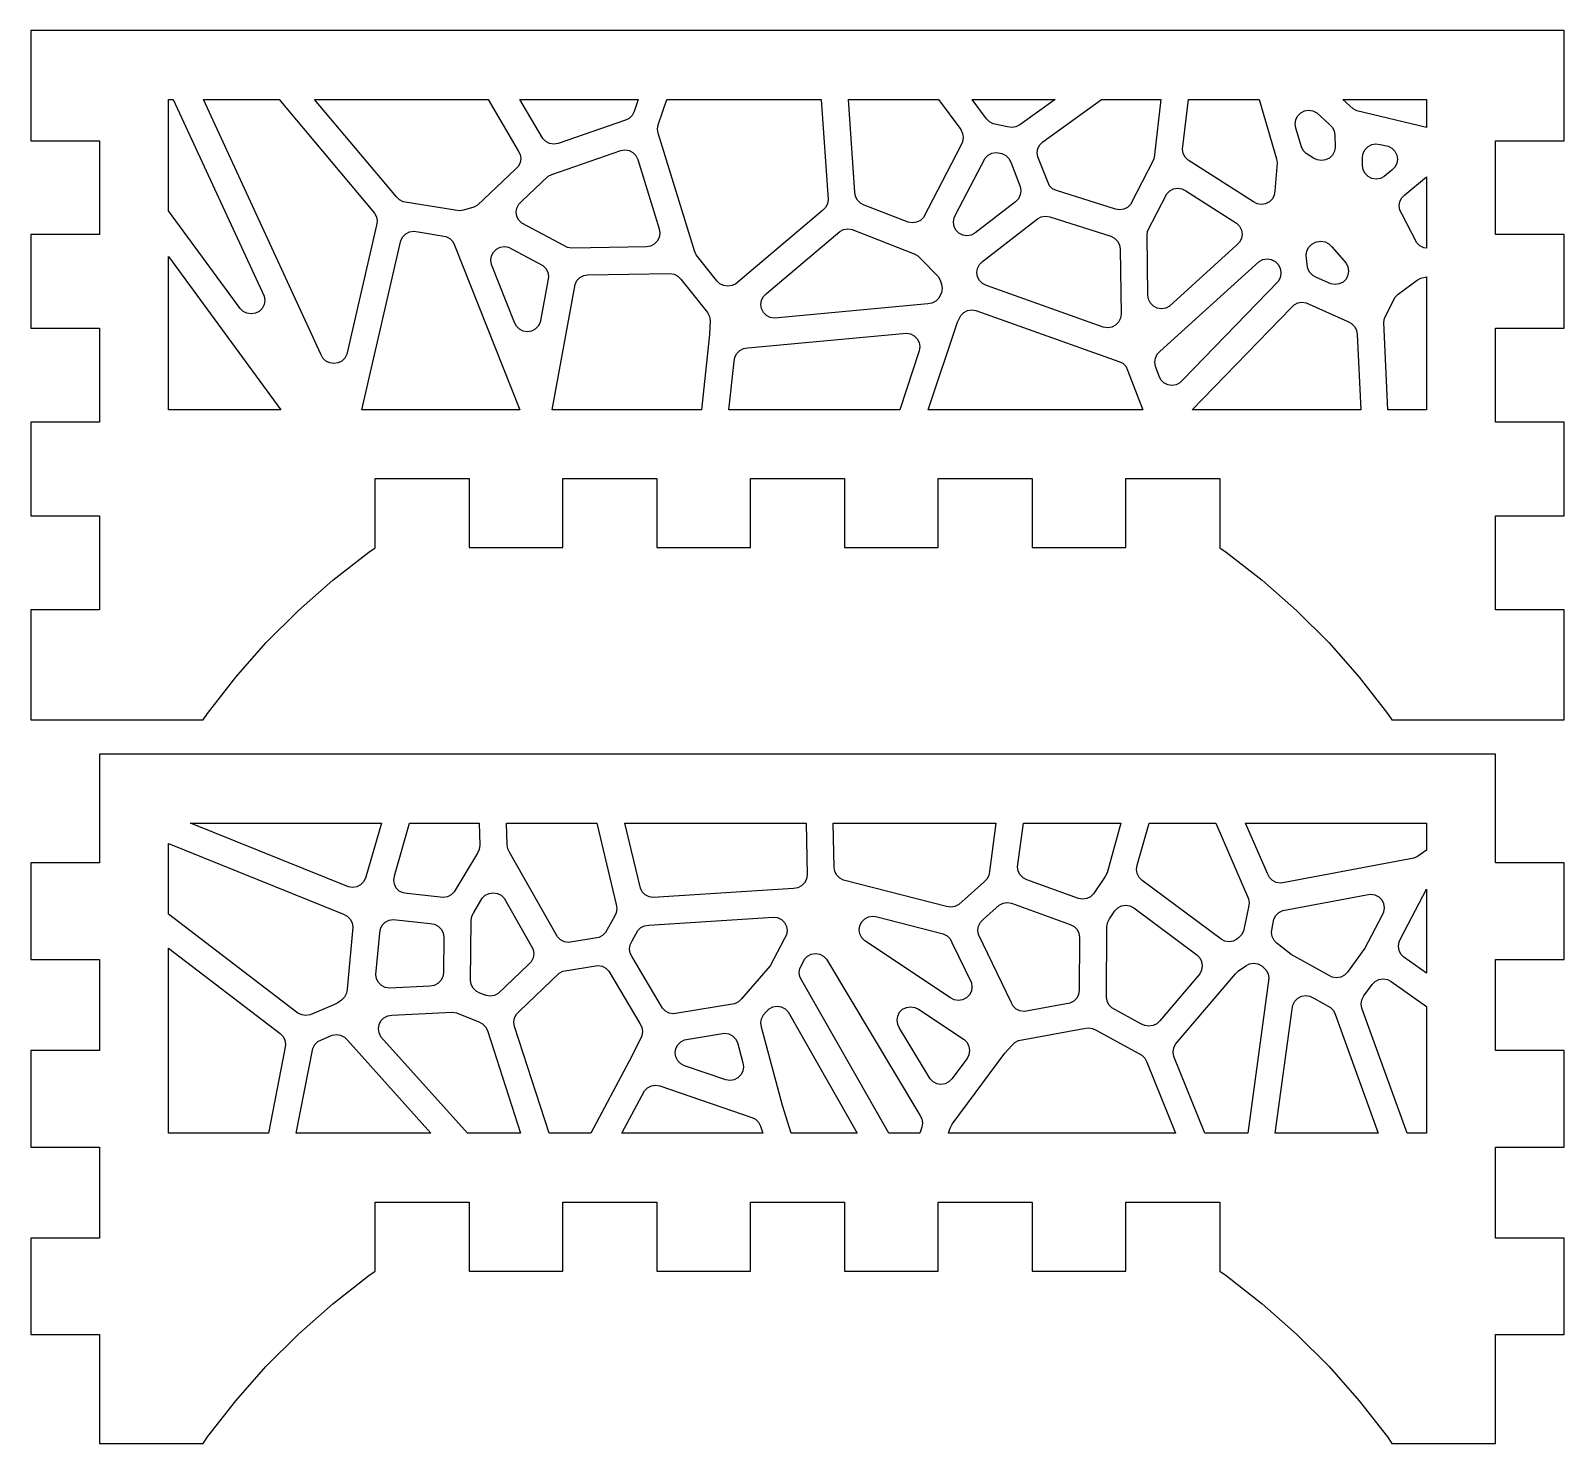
# Model space of a CAD drawing. Header units: metres. Extents: x -57 to 175, y -116 to 104.
# Drawn here: x -56.5 to 56.5, y 0 to 104.1 of the extents above; entities that cross this region are included whole.
import ezdxf

# ---------------------------------------------------------------- set-up
doc = ezdxf.new("R2010")
doc.units = ezdxf.units.M

msp = doc.modelspace()

# ---------------------------------------------------------------- linework, layer by layer
for p, q in [((56.515, 104.14), (-56.515, 104.14)), ((-56.515, 104.14), (-56.515, 96.0261)), ((56.515, 96.0261), (56.515, 104.14)), ((-46.355, 90.8683), (-46.355, 99.06)), ((-46.355, 99.06), (-46.0011, 99.06)), ((-46.0011, 99.06), (-39.3121, 84.567)), ((-35.1181, 80.286), (-43.7829, 99.06)), ((-43.7829, 99.06), (-38.2102, 99.06)), ((-38.2102, 99.06), (-31.1669, 90.6909)), ((-29.5581, 91.8933), (-35.5895, 99.06)), ((-35.5895, 99.06), (-22.788, 99.06)), ((-22.788, 99.06), (-20.5751, 95.2927)), ((-18.7662, 96.1806), (-20.4575, 99.06)), ((-20.4575, 99.06), (-11.7418, 99.06)), ((-11.7418, 99.06), (-12.0409, 98.1725)), ((-10.2607, 97.1918), (-9.63116, 99.06)), ((-9.63116, 99.06), (1.73792, 99.06)), ((1.73792, 99.06), (2.25955, 91.6938)), ((4.23196, 92.2248), (3.74792, 99.06)), ((3.74792, 99.06), (10.3848, 99.06)), ((10.3848, 99.06), (12.0289, 96.8437)), ((13.9239, 97.6464), (12.8752, 99.06)), ((12.8752, 99.06), (18.9811, 99.06)), ((18.9811, 99.06), (16.3777, 97.1904)), ((18.0755, 95.9473), (22.4099, 99.06)), ((22.4099, 99.06), (26.7792, 99.06)), ((26.7792, 99.06), (26.3011, 94.9854)), ((28.3779, 95.4059), (28.8066, 99.06)), ((28.8066, 99.06), (34.0202, 99.06)), ((34.0202, 99.06), (35.3104, 94.6972)), ((40.9466, 98.3741), (40.1846, 99.06)), ((40.1846, 99.06), (46.355, 99.06)), ((41.2254, 98.232), (40.9466, 98.3741)), ((46.355, 99.06), (46.355, 96.9941)), ((-12.6829, 97.5305), (-17.6481, 95.8173)), ((-12.4041, 97.6725), (-12.6829, 97.5305)), ((-12.1829, 97.8938), (-12.4041, 97.6725)), ((-12.0409, 98.1725), (-12.1829, 97.8938)), ((14.1451, 97.4252), (13.9239, 97.6464)), ((14.4239, 97.2831), (14.1451, 97.4252)), ((15.4809, 97.0483), (14.4239, 97.2831)), ((36.6775, 97.273), (36.7264, 97.582)), ((36.7264, 96.964), (36.6775, 97.273)), ((36.7264, 97.582), (36.8685, 97.8608)), ((36.8685, 97.8608), (37.0897, 98.082)), ((37.0897, 98.082), (37.3685, 98.2241)), ((37.3685, 98.2241), (37.6775, 98.273)), ((37.6775, 98.273), (37.9865, 98.2241)), ((37.9865, 98.2241), (38.2652, 98.082)), ((38.2652, 98.082), (39.1818, 97.257)), ((39.1818, 97.257), (39.403, 97.0358)), ((46.355, 96.9941), (41.2254, 98.232)), ((-18.5449, 95.9594), (-18.7662, 96.1806)), ((-10.3097, 96.8828), (-10.2607, 97.1918)), ((-10.2607, 96.5738), (-10.3097, 96.8828)), ((-7.59909, 87.8983), (-10.2607, 96.5738)), ((12.0289, 96.8437), (12.171, 96.5649)), ((12.171, 96.5649), (12.2199, 96.2559)), ((12.2199, 96.2559), (12.171, 95.9469)), ((15.7899, 96.9994), (15.4809, 97.0483)), ((16.0989, 97.0483), (15.7899, 96.9994)), ((16.3777, 97.1904), (16.0989, 97.0483)), ((37.1352, 95.5818), (36.7264, 96.964)), ((39.403, 97.0358), (39.545, 96.757)), ((39.545, 96.757), (39.594, 96.448)), ((39.594, 96.448), (39.6153, 95.5595)), ((-56.515, 96.0261), (-51.435, 96.0261)), ((-51.435, 96.0261), (-51.435, 89.1116)), ((-20.5751, 95.2927), (-20.4331, 95.0139)), ((-20.4331, 95.0139), (-20.3841, 94.7049)), ((-18.2662, 95.8173), (-18.5449, 95.9594)), ((-17.9572, 95.7684), (-18.2662, 95.8173)), ((-18.1022, 93.5446), (-13.0243, 95.2967)), ((-17.6481, 95.8173), (-17.9572, 95.7684)), ((-13.0243, 95.2967), (-12.7153, 95.3456)), ((-12.7153, 95.3456), (-12.4063, 95.2967)), ((-12.4063, 95.2967), (-12.1275, 95.1546)), ((-12.1275, 95.1546), (-11.9063, 94.9334)), ((12.0289, 95.6681), (9.27948, 90.3741)), ((12.171, 95.9469), (12.0289, 95.6681)), ((13.8286, 94.7456), (14.0498, 94.9669)), ((14.0498, 94.9669), (14.3286, 95.1089)), ((14.3286, 95.1089), (14.6376, 95.1579)), ((14.6376, 95.1579), (14.9466, 95.1089)), ((14.9466, 95.1089), (15.0693, 95.0816)), ((15.0693, 95.0816), (15.3481, 94.9396)), ((17.6633, 95.1383), (17.7122, 95.4473)), ((17.7122, 94.8293), (17.6633, 95.1383)), ((17.7122, 95.4473), (17.8543, 95.7261)), ((17.8543, 95.7261), (18.0755, 95.9473)), ((26.3011, 94.9854), (26.2521, 94.6764)), ((28.4268, 95.0969), (28.3779, 95.4059)), ((28.5689, 94.8181), (28.4268, 95.0969)), ((37.2772, 95.303), (37.1352, 95.5818)), ((37.4984, 95.0818), (37.2772, 95.303)), ((38.0275, 94.7505), (37.4984, 95.0818)), ((39.4243, 94.9718), (39.2031, 94.7505)), ((39.5663, 95.2505), (39.4243, 94.9718)), ((39.6153, 95.5595), (39.5663, 95.2505)), ((41.6346, 94.8027), (41.6835, 95.1117)), ((41.6835, 95.1117), (41.8256, 95.3905)), ((41.8256, 95.3905), (42.0468, 95.6117)), ((42.0468, 95.6117), (42.3256, 95.7538)), ((42.3256, 95.7538), (42.6346, 95.8027)), ((42.6346, 95.8027), (42.9436, 95.7538)), ((42.9436, 95.7538), (43.5254, 95.6133)), ((43.5254, 95.6133), (43.8042, 95.4713)), ((43.8042, 95.4713), (44.0254, 95.2501)), ((44.0254, 95.2501), (44.1675, 94.9713)), ((44.1675, 94.9713), (44.2164, 94.6623)), ((51.435, 89.1116), (51.435, 96.0261)), ((51.435, 96.0261), (56.515, 96.0261)), ((-20.7963, 93.8959), (-23.5789, 91.2707)), ((-20.5751, 94.1171), (-20.7963, 93.8959)), ((-20.4331, 94.3959), (-20.5751, 94.1171)), ((-20.3841, 94.7049), (-20.4331, 94.3959)), ((-11.9063, 94.9334), (-11.7642, 94.6546)), ((-11.7642, 94.6546), (-10.1889, 89.5201)), ((11.6804, 90.6093), (13.8286, 94.7456)), ((15.3481, 94.9396), (15.5693, 94.7184)), ((15.5693, 94.7184), (15.7113, 94.4396)), ((15.7113, 94.4396), (16.4203, 92.6477)), ((18.4394, 92.9912), (17.7122, 94.8293)), ((26.2521, 94.6764), (24.5482, 91.3363)), ((28.7901, 94.5969), (28.5689, 94.8181)), ((33.6031, 91.5166), (28.7901, 94.5969)), ((35.3593, 94.3882), (35.1909, 92.3256)), ((35.3104, 94.6972), (35.3593, 94.3882)), ((38.3063, 94.6085), (38.0275, 94.7505)), ((38.6153, 94.5595), (38.3063, 94.6085)), ((38.9243, 94.6085), (38.6153, 94.5595)), ((39.2031, 94.7505), (38.9243, 94.6085)), ((41.6493, 94.1887), (41.6346, 94.8027)), ((41.6982, 93.8797), (41.6493, 94.1887)), ((41.8403, 93.6009), (41.6982, 93.8797)), ((43.8042, 93.8533), (43.2371, 93.3797)), ((44.0254, 94.0745), (43.8042, 93.8533)), ((44.1675, 94.3533), (44.0254, 94.0745)), ((44.2164, 94.6623), (44.1675, 94.3533)), ((-20.3264, 91.5671), (-18.3809, 93.4026)), ((-18.3809, 93.4026), (-18.1022, 93.5446)), ((18.5815, 92.7124), (18.4394, 92.9912)), ((18.8027, 92.4912), (18.5815, 92.7124)), ((42.0615, 93.3797), (41.8403, 93.6009)), ((42.3403, 93.2376), (42.0615, 93.3797)), ((42.6493, 93.1887), (42.3403, 93.2376)), ((42.9583, 93.2376), (42.6493, 93.1887)), ((43.2371, 93.3797), (42.9583, 93.2376)), ((44.7547, 92.0354), (46.355, 93.3718)), ((46.355, 93.3718), (46.355, 88.1099)), ((-29.3369, 91.6721), (-29.5581, 91.8933)), ((-29.0581, 91.53), (-29.3369, 91.6721)), ((-20.5476, 91.3459), (-20.3264, 91.5671)), ((2.25955, 91.6938), (2.2106, 91.3848)), ((4.28091, 91.9158), (4.23196, 92.2248)), ((4.42296, 91.637), (4.28091, 91.9158)), ((4.64418, 91.4158), (4.42296, 91.637)), ((16.2782, 91.7509), (16.057, 91.5297)), ((16.4203, 92.0297), (16.2782, 91.7509)), ((16.4203, 92.6477), (16.4692, 92.3387)), ((16.4692, 92.3387), (16.4203, 92.0297)), ((19.0815, 92.3492), (18.8027, 92.4912)), ((23.4302, 90.9731), (19.0815, 92.3492)), ((25.8072, 89.3488), (27.216, 92.1105)), ((27.216, 92.1105), (27.4372, 92.3317)), ((27.4372, 92.3317), (27.716, 92.4738)), ((27.716, 92.4738), (28.025, 92.5227)), ((28.025, 92.5227), (28.334, 92.4738)), ((28.334, 92.4738), (28.6128, 92.3317)), ((28.6128, 92.3317), (32.3525, 89.9384)), ((34.9999, 91.7378), (34.7787, 91.5166)), ((35.142, 92.0166), (34.9999, 91.7378)), ((35.1909, 92.3256), (35.142, 92.0166)), ((44.3914, 91.5354), (44.5334, 91.8142)), ((44.5334, 91.8142), (44.7547, 92.0354)), ((-41.0721, 83.6702), (-46.355, 90.8683)), ((-31.1669, 90.6909), (-31.0249, 90.4122)), ((-25.2248, 90.9021), (-29.0581, 91.53)), ((-24.9158, 90.8532), (-25.2248, 90.9021)), ((-24.6068, 90.9021), (-24.9158, 90.8532)), ((-23.8576, 91.1286), (-24.6068, 90.9021)), ((-23.5789, 91.2707), (-23.8576, 91.1286)), ((-20.7386, 90.7581), (-20.6897, 91.0671)), ((-20.6897, 90.4491), (-20.7386, 90.7581)), ((-20.6897, 91.0671), (-20.5476, 91.3459)), ((-20.5476, 90.1703), (-20.6897, 90.4491)), ((1.84734, 90.8848), (-4.54796, 85.4854)), ((2.06856, 91.106), (1.84734, 90.8848)), ((2.2106, 91.3848), (2.06856, 91.106)), ((4.92296, 91.2738), (4.64418, 91.4158)), ((8.16147, 90.0108), (4.92296, 91.2738)), ((11.5383, 90.3305), (11.6804, 90.6093)), ((16.057, 91.5297), (13.0771, 89.2125)), ((17.9699, 90.4075), (18.2789, 90.4565)), ((18.2789, 90.4565), (18.5879, 90.4075)), ((23.7392, 90.9241), (23.4302, 90.9731)), ((24.0482, 90.9731), (23.7392, 90.9241)), ((24.327, 91.1151), (24.0482, 90.9731)), ((24.5482, 91.3363), (24.327, 91.1151)), ((33.8819, 91.3746), (33.6031, 91.5166)), ((34.1909, 91.3256), (33.8819, 91.3746)), ((34.4999, 91.3746), (34.1909, 91.3256)), ((34.7787, 91.5166), (34.4999, 91.3746)), ((44.3424, 91.2264), (44.3914, 91.5354)), ((44.3914, 90.9174), (44.3424, 91.2264)), ((44.5334, 90.6386), (44.3914, 90.9174)), ((45.6498, 88.5057), (44.5334, 90.6386)), ((-31.0249, 89.7942), (-33.216, 80.286)), ((-31.0249, 90.4122), (-30.9759, 90.1032)), ((-30.9759, 90.1032), (-31.0249, 89.7942)), ((-28.8629, 89.1591), (-28.5841, 89.3012)), ((-28.5841, 89.3012), (-28.2751, 89.3501)), ((-28.2751, 89.3501), (-27.9661, 89.3012)), ((-27.9661, 89.3012), (-25.9138, 88.965)), ((-20.3264, 89.9491), (-20.5476, 90.1703)), ((-17.2255, 88.298), (-20.3264, 89.9491)), ((-10.1889, 89.5201), (-10.14, 89.211)), ((-2.29288, 84.7648), (3.12003, 89.3348)), ((3.12003, 89.3348), (3.3988, 89.4769)), ((3.3988, 89.4769), (3.70781, 89.5258)), ((3.70781, 89.5258), (4.01682, 89.4769)), ((4.01682, 89.4769), (8.59627, 87.691)), ((8.47047, 89.9619), (8.16147, 90.0108)), ((8.77948, 90.0108), (8.47047, 89.9619)), ((9.05826, 90.1529), (8.77948, 90.0108)), ((9.27948, 90.3741), (9.05826, 90.1529)), ((11.4894, 90.0215), (11.5383, 90.3305)), ((11.5383, 89.7125), (11.4894, 90.0215)), ((11.6804, 89.4337), (11.5383, 89.7125)), ((11.9016, 89.2125), (11.6804, 89.4337)), ((13.6387, 87.1143), (17.6911, 90.2655)), ((17.6911, 90.2655), (17.9699, 90.4075)), ((18.5879, 90.4075), (23.082, 88.9854)), ((25.7582, 89.0398), (25.8072, 89.3488)), ((32.3525, 89.9384), (32.5737, 89.7171)), ((32.5737, 89.7171), (32.7157, 89.4384)), ((32.7157, 89.4384), (32.7647, 89.1294)), ((-51.435, 89.1116), (-56.515, 89.1116)), ((-56.515, 89.1116), (-56.515, 82.1972)), ((-32.0973, 76.2), (-29.2261, 88.6591)), ((-29.2261, 88.6591), (-29.0841, 88.9379)), ((-29.0841, 88.9379), (-28.8629, 89.1591)), ((-25.9138, 88.965), (-25.635, 88.823)), ((-25.635, 88.823), (-25.4138, 88.6018)), ((-25.4138, 88.6018), (-25.2718, 88.323)), ((-25.2718, 88.323), (-20.4661, 76.2)), ((-22.1932, 88.0294), (-21.9144, 88.1714)), ((-21.9144, 88.1714), (-21.6054, 88.2204)), ((-21.6054, 88.2204), (-21.2964, 88.1714)), ((-21.2964, 88.1714), (-21.0177, 88.0294)), ((-16.9467, 88.1559), (-17.2255, 88.298)), ((-11.14, 88.211), (-16.6377, 88.107)), ((-10.831, 88.26), (-11.14, 88.211)), ((-10.5522, 88.402), (-10.831, 88.26)), ((-10.331, 88.6233), (-10.5522, 88.402)), ((-10.1889, 88.902), (-10.331, 88.6233)), ((-10.14, 89.211), (-10.1889, 88.902)), ((12.1804, 89.0704), (11.9016, 89.2125)), ((12.4894, 89.0215), (12.1804, 89.0704)), ((12.7984, 89.0704), (12.4894, 89.0215)), ((13.0771, 89.2125), (12.7984, 89.0704)), ((23.082, 88.9854), (23.3608, 88.8434)), ((23.3608, 88.8434), (23.582, 88.6221)), ((23.582, 88.6221), (23.7241, 88.3434)), ((23.7241, 88.3434), (23.773, 88.0344)), ((25.825, 84.6448), (25.7582, 89.0398)), ((32.3525, 88.3204), (27.4127, 83.8358)), ((32.5737, 88.5416), (32.3525, 88.3204)), ((32.7157, 88.8204), (32.5737, 88.5416)), ((32.7647, 89.1294), (32.7157, 88.8204)), ((37.5319, 87.9049), (37.674, 88.1837)), ((37.674, 88.1837), (37.8952, 88.4049)), ((37.8952, 88.4049), (38.174, 88.547)), ((38.174, 88.547), (38.2694, 88.5722)), ((38.2694, 88.5722), (38.5784, 88.6212)), ((38.5784, 88.6212), (38.8874, 88.5722)), ((38.8874, 88.5722), (39.1662, 88.4302)), ((39.1662, 88.4302), (39.3874, 88.209)), ((39.3874, 88.209), (40.4269, 87.0079)), ((45.871, 88.2844), (45.6498, 88.5057)), ((46.1498, 88.1424), (45.871, 88.2844)), ((56.515, 89.1116), (51.435, 89.1116)), ((56.515, 82.1972), (56.515, 89.1116)), ((-46.355, 76.2), (-46.355, 87.488)), ((-46.355, 87.488), (-38.0705, 76.2)), ((-22.6054, 87.2204), (-22.5565, 87.5294)), ((-22.5565, 86.9114), (-22.6054, 87.2204)), ((-22.5565, 87.5294), (-22.4144, 87.8082)), ((-22.4144, 87.8082), (-22.1932, 88.0294)), ((-21.0177, 88.0294), (-18.7611, 86.8279)), ((-16.6377, 88.107), (-16.9467, 88.1559)), ((-7.45705, 87.6196), (-7.59909, 87.8983)), ((-5.94475, 85.7066), (-7.45705, 87.6196)), ((8.59627, 87.691), (8.87505, 87.549)), ((8.87505, 87.549), (9.09627, 87.3278)), ((9.09627, 87.3278), (10.3614, 86.0294)), ((13.4175, 86.8931), (13.6387, 87.1143)), ((23.773, 88.0344), (23.8458, 83.2444)), ((26.7372, 80.5051), (34.0231, 87.1199)), ((34.0231, 87.1199), (34.3019, 87.2619)), ((34.3019, 87.2619), (34.6109, 87.3109)), ((34.6109, 87.3109), (34.9199, 87.2619)), ((34.9199, 87.2619), (35.1987, 87.1199)), ((35.1987, 87.1199), (35.4199, 86.8986)), ((37.483, 87.5959), (37.5319, 87.9049)), ((37.5694, 86.8933), (37.483, 87.5959)), ((46.355, 88.1099), (46.1498, 88.1424)), ((-20.8608, 82.6338), (-22.5565, 86.9114)), ((-18.7611, 86.8279), (-18.5399, 86.6067)), ((-18.5399, 86.6067), (-18.3978, 86.3279)), ((-18.3978, 86.3279), (-18.3489, 86.0189)), ((-18.3489, 86.0189), (-18.3978, 85.7099)), ((-16.2542, 85.7166), (-16.033, 85.9379)), ((-16.033, 85.9379), (-15.7542, 86.0799)), ((-15.7542, 86.0799), (-15.4452, 86.1288)), ((-15.4452, 86.1288), (-9.40372, 86.2432)), ((-9.40372, 86.2432), (-9.09471, 86.1943)), ((-9.09471, 86.1943), (-8.81593, 86.0522)), ((-8.81593, 86.0522), (-8.59471, 85.831)), ((10.3614, 86.0294), (10.5035, 85.7506)), ((13.2265, 86.3053), (13.2755, 86.6143)), ((13.2755, 85.9963), (13.2265, 86.3053)), ((13.2755, 86.6143), (13.4175, 86.8931)), ((13.4175, 85.7175), (13.2755, 85.9963)), ((35.4199, 86.8986), (35.562, 86.6199)), ((35.571, 85.9286), (35.429, 85.6498)), ((35.562, 86.6199), (35.6109, 86.3109)), ((35.6199, 86.2376), (35.571, 85.9286)), ((35.6109, 86.3109), (35.6199, 86.2376)), ((37.6184, 86.5843), (37.5694, 86.8933)), ((37.7604, 86.3055), (37.6184, 86.5843)), ((37.9817, 86.0843), (37.7604, 86.3055)), ((38.2604, 85.9422), (37.9817, 86.0843)), ((39.3089, 85.4691), (38.2604, 85.9422)), ((40.4269, 87.0079), (40.569, 86.7292)), ((40.569, 86.1112), (40.4269, 85.8324)), ((40.569, 86.7292), (40.6179, 86.4202)), ((40.6179, 86.4202), (40.569, 86.1112)), ((45.9485, 85.9004), (46.355, 85.9914)), ((46.355, 85.9914), (46.355, 76.2)), ((-18.3978, 85.7099), (-18.9587, 82.6338)), ((-18.0807, 76.2), (-16.3963, 85.4379)), ((-16.3963, 85.4379), (-16.2542, 85.7166)), ((-8.59471, 85.831), (-6.63666, 83.3542)), ((-5.72353, 85.4854), (-5.94475, 85.7066)), ((-5.44475, 85.3433), (-5.72353, 85.4854)), ((-5.13574, 85.2944), (-5.44475, 85.3433)), ((-4.82674, 85.3433), (-5.13574, 85.2944)), ((-4.54796, 85.4854), (-4.82674, 85.3433)), ((10.6187, 84.8316), (10.4104, 84.4225)), ((10.5035, 85.7506), (10.6187, 85.4496)), ((10.6187, 85.4496), (10.6677, 85.1406)), ((10.6677, 85.1406), (10.6187, 84.8316)), ((13.6387, 85.4963), (13.4175, 85.7175)), ((13.9175, 85.3542), (13.6387, 85.4963)), ((22.5368, 82.2933), (13.9175, 85.3542)), ((35.429, 85.6498), (28.4059, 78.4002)), ((39.6179, 85.4202), (39.3089, 85.4691)), ((39.9269, 85.4691), (39.6179, 85.4202)), ((40.2057, 85.6112), (39.9269, 85.4691)), ((40.4269, 85.8324), (40.2057, 85.6112)), ((44.2812, 84.7111), (45.6697, 85.7583)), ((45.6697, 85.7583), (45.9485, 85.9004)), ((-40.8509, 83.449), (-41.0721, 83.6702)), ((-39.4541, 83.6702), (-39.6753, 83.449)), ((-39.3121, 83.949), (-39.4541, 83.6702)), ((-39.3121, 84.567), (-39.2631, 84.258)), ((-39.2631, 84.258), (-39.3121, 83.949)), ((-2.70509, 83.9558), (-2.65614, 84.2648)), ((-2.65614, 83.6468), (-2.70509, 83.9558)), ((-2.65614, 84.2648), (-2.5141, 84.5436)), ((-2.5141, 83.368), (-2.65614, 83.6468)), ((-2.5141, 84.5436), (-2.29288, 84.7648)), ((9.60136, 84.0103), (-1.70509, 82.9558)), ((9.91037, 84.0592), (9.60136, 84.0103)), ((10.1891, 84.2012), (9.91037, 84.0592)), ((10.4104, 84.4225), (10.1891, 84.2012)), ((25.8739, 84.3358), (25.825, 84.6448)), ((26.0159, 84.057), (25.8739, 84.3358)), ((26.2372, 83.8358), (26.0159, 84.057)), ((26.5159, 83.6937), (26.2372, 83.8358)), ((26.825, 83.6448), (26.5159, 83.6937)), ((27.134, 83.6937), (26.825, 83.6448)), ((27.4127, 83.8358), (27.134, 83.6937)), ((29.0868, 76.2), (36.3713, 83.7195)), ((36.3713, 83.7195), (36.5925, 83.9407)), ((36.5925, 83.9407), (36.8713, 84.0828)), ((36.8713, 84.0828), (37.1803, 84.1317)), ((37.1803, 84.1317), (37.4893, 84.0828)), ((37.4893, 84.0828), (40.5587, 82.6978)), ((43.2622, 82.9343), (44.06, 84.4899)), ((44.06, 84.4899), (44.2812, 84.7111)), ((-40.5721, 83.3069), (-40.8509, 83.449)), ((-40.2631, 83.258), (-40.5721, 83.3069)), ((-39.9541, 83.3069), (-40.2631, 83.258)), ((-39.6753, 83.449), (-39.9541, 83.3069)), ((-20.7188, 82.355), (-20.8608, 82.6338)), ((-18.9587, 82.6338), (-19.1008, 82.355)), ((-6.63666, 83.3542), (-6.49461, 83.0754)), ((-6.49461, 83.0754), (-6.44566, 82.7664)), ((-6.44566, 82.7664), (-6.47801, 81.7349)), ((-2.29288, 83.1468), (-2.5141, 83.368)), ((-2.0141, 83.0048), (-2.29288, 83.1468)), ((-1.70509, 82.9558), (-2.0141, 83.0048)), ((9.64172, 76.2), (11.784, 82.6574)), ((11.784, 82.6574), (12.0302, 83.141)), ((12.0302, 83.141), (12.2514, 83.3622)), ((12.2514, 83.3622), (12.5302, 83.5043)), ((12.5302, 83.5043), (12.8392, 83.5532)), ((12.8392, 83.5532), (13.1482, 83.5043)), ((13.1482, 83.5043), (23.6896, 79.7608)), ((23.6548, 82.6566), (23.4336, 82.4353)), ((23.7968, 82.9353), (23.6548, 82.6566)), ((23.8458, 83.2444), (23.7968, 82.9353)), ((40.5587, 82.6978), (40.8374, 82.5557)), ((40.8374, 82.5557), (41.0587, 82.3345)), ((43.2133, 82.6253), (43.2622, 82.9343)), ((43.5106, 76.2), (43.2133, 82.6253)), ((-56.515, 82.1972), (-51.435, 82.1972)), ((-51.435, 82.1972), (-51.435, 75.2828)), ((-20.4976, 82.1338), (-20.7188, 82.355)), ((-20.2188, 81.9918), (-20.4976, 82.1338)), ((-19.9098, 81.9428), (-20.2188, 81.9918)), ((-19.6008, 81.9918), (-19.9098, 81.9428)), ((-19.322, 82.1338), (-19.6008, 81.9918)), ((-19.1008, 82.355), (-19.322, 82.1338)), ((-6.47801, 81.7349), (-7.08063, 76.2)), ((-3.66991, 80.7552), (8.02211, 81.8456)), ((8.02211, 81.8456), (8.33112, 81.7967)), ((8.33112, 81.7967), (8.60989, 81.6546)), ((8.60989, 81.6546), (8.83112, 81.4334)), ((8.83112, 81.4334), (8.97316, 81.1546)), ((22.8458, 82.2444), (22.5368, 82.2933)), ((23.1548, 82.2933), (22.8458, 82.2444)), ((23.4336, 82.4353), (23.1548, 82.2933)), ((41.0587, 82.3345), (41.2007, 82.0557)), ((41.2007, 82.0557), (41.2497, 81.7467)), ((41.2497, 81.7467), (41.5064, 76.2)), ((51.435, 75.2828), (51.435, 82.1972)), ((51.435, 82.1972), (56.515, 82.1972)), ((-34.9761, 80.0073), (-35.1181, 80.286)), ((-33.216, 80.286), (-33.358, 80.0073)), ((-4.62096, 80.0642), (-4.47891, 80.343)), ((-4.47891, 80.343), (-4.25769, 80.5642)), ((-4.25769, 80.5642), (-3.97891, 80.7063)), ((-3.97891, 80.7063), (-3.66991, 80.7552)), ((8.97316, 80.5366), (7.53448, 76.2)), ((8.97316, 81.1546), (9.02211, 80.8456)), ((9.02211, 80.8456), (8.97316, 80.5366)), ((26.3739, 80.0051), (26.5159, 80.2839)), ((26.5159, 80.2839), (26.7372, 80.5051)), ((-34.7548, 79.786), (-34.9761, 80.0073)), ((-34.4761, 79.644), (-34.7548, 79.786)), ((-34.1671, 79.595), (-34.4761, 79.644)), ((-33.858, 79.644), (-34.1671, 79.595)), ((-33.5793, 79.786), (-33.858, 79.644)), ((-33.358, 80.0073), (-33.5793, 79.786)), ((-5.05698, 76.2), (-4.66991, 79.7552)), ((-4.66991, 79.7552), (-4.62096, 80.0642)), ((23.6896, 79.7608), (23.9684, 79.6187)), ((23.9684, 79.6187), (24.1896, 79.3975)), ((24.1896, 79.3975), (24.3316, 79.1187)), ((26.325, 79.6961), (26.3739, 80.0051)), ((26.3739, 79.3871), (26.325, 79.6961)), ((26.6458, 78.679), (26.3739, 79.3871)), ((24.3316, 79.1187), (25.4524, 76.2)), ((26.7879, 78.4002), (26.6458, 78.679)), ((27.0091, 78.179), (26.7879, 78.4002)), ((27.2879, 78.037), (27.0091, 78.179)), ((27.5969, 77.988), (27.2879, 78.037)), ((27.9059, 78.037), (27.5969, 77.988)), ((28.1847, 78.179), (27.9059, 78.037)), ((28.4059, 78.4002), (28.1847, 78.179)), ((-38.0705, 76.2), (-46.355, 76.2)), ((-20.4661, 76.2), (-32.0973, 76.2)), ((-7.08063, 76.2), (-18.0807, 76.2)), ((7.53448, 76.2), (-5.05698, 76.2)), ((25.4524, 76.2), (9.64172, 76.2)), ((41.5064, 76.2), (29.0868, 76.2)), ((46.355, 76.2), (43.5106, 76.2)), ((-51.435, 75.2828), (-56.515, 75.2828)), ((-56.515, 75.2828), (-56.515, 68.3683)), ((56.515, 75.2828), (51.435, 75.2828)), ((56.515, 68.3683), (56.515, 75.2828)), ((-31.115, 66.0217), (-31.115, 71.12)), ((-31.115, 71.12), (-24.2005, 71.12)), ((-24.2005, 71.12), (-24.2005, 66.04)), ((-17.2861, 66.04), (-17.2861, 71.12)), ((-17.2861, 71.12), (-10.3716, 71.12)), ((-10.3716, 71.12), (-10.3717, 66.04)), ((-3.4572, 66.04), (-3.4572, 71.12)), ((-3.4572, 71.12), (3.45721, 71.12)), ((3.45721, 71.12), (3.45721, 66.04)), ((10.3717, 66.04), (10.3717, 71.12)), ((10.3717, 71.12), (17.2861, 71.12)), ((17.2861, 71.12), (17.2861, 66.04)), ((24.2005, 66.04), (24.2005, 71.12)), ((24.2005, 71.12), (31.115, 71.12)), ((31.115, 71.12), (31.115, 66.0217)), ((-56.515, 68.3683), (-51.435, 68.3683)), ((-51.435, 68.3683), (-51.435, 61.4539)), ((51.435, 61.4539), (51.435, 68.3683)), ((51.435, 68.3683), (56.515, 68.3683)), ((-34.2546, 63.6317), (-31.5871, 65.7009)), ((-31.5871, 65.7009), (-31.115, 66.0217)), ((-24.2005, 66.04), (-17.2861, 66.04)), ((-10.3717, 66.04), (-3.4572, 66.04)), ((3.45721, 66.04), (10.3717, 66.04)), ((17.2861, 66.04), (24.2005, 66.04)), ((31.115, 66.0217), (31.5871, 65.7009)), ((31.5871, 65.7009), (34.2546, 63.6317)), ((-36.787, 61.3992), (-34.2546, 63.6317)), ((34.2546, 63.6317), (36.787, 61.3992)), ((-51.435, 61.4539), (-56.515, 61.4539)), ((-56.515, 61.4539), (-56.515, 53.34)), ((-39.1741, 59.012), (-36.787, 61.3992)), ((36.787, 61.3992), (39.1741, 59.012)), ((56.515, 61.4539), (51.435, 61.4539)), ((56.515, 53.34), (56.515, 61.4539)), ((-41.4067, 56.4796), (-39.1741, 59.012)), ((39.1741, 59.012), (41.4067, 56.4796)), ((-43.4759, 53.8121), (-41.4067, 56.4796)), ((41.4067, 56.4796), (43.4759, 53.8121)), ((-56.515, 53.34), (-43.7967, 53.34)), ((-43.7967, 53.34), (-43.4759, 53.8121)), ((43.4759, 53.8121), (43.7967, 53.34)), ((43.7967, 53.34), (56.515, 53.34)), ((51.435, 50.8), (-51.435, 50.8)), ((-51.435, 50.8), (-51.435, 42.7861)), ((51.435, 42.7861), (51.435, 50.8)), ((-33.102, 41.0319), (-44.7345, 45.72)), ((-44.7345, 45.72), (-30.6712, 45.72)), ((-30.6712, 45.72), (-31.8419, 41.674)), ((-29.7126, 41.8334), (-28.5881, 45.72)), ((-28.5881, 45.72), (-23.4553, 45.72)), ((-23.4553, 45.72), (-23.4044, 44.0905)), ((-21.4037, 44.1281), (-21.4533, 45.72)), ((-21.4533, 45.72), (-14.798, 45.72)), ((-14.798, 45.72), (-13.3528, 39.7335)), ((-11.5783, 40.9311), (-12.7344, 45.72)), ((-12.7344, 45.72), (0.63045, 45.72)), ((0.63045, 45.72), (0.71051, 41.9042)), ((2.69972, 42.4609), (2.63135, 45.72)), ((2.63135, 45.72), (14.6215, 45.72)), ((14.6215, 45.72), (14.1423, 42.1665)), ((16.2223, 42.4911), (16.6578, 45.72)), ((16.6578, 45.72), (23.8398, 45.72)), ((23.8398, 45.72), (22.8102, 42.0611)), ((25.0451, 42.6141), (25.9192, 45.72)), ((25.9192, 45.72), (30.842, 45.72)), ((30.842, 45.72), (33.2478, 40.1451)), ((34.637, 41.9956), (33.0297, 45.72)), ((33.0297, 45.72), (46.355, 45.72)), ((46.355, 45.72), (46.355, 43.7337)), ((-46.355, 39.0192), (-46.355, 44.2116)), ((-46.355, 44.2116), (-33.4578, 39.0139)), ((-23.4044, 44.0905), (-23.4534, 43.7815)), ((-21.3547, 43.8191), (-21.4037, 44.1281)), ((-23.5954, 43.5027), (-25.2937, 40.6456)), ((-23.4534, 43.7815), (-23.5954, 43.5027)), ((-21.2127, 43.5403), (-21.3547, 43.8191)), ((-17.6841, 37.3407), (-21.2127, 43.5403)), ((45.4268, 43.1287), (35.897, 41.3536)), ((45.7056, 43.2707), (45.4268, 43.1287)), ((46.355, 43.7337), (45.7056, 43.2707)), ((-51.435, 42.7861), (-56.515, 42.7861)), ((-56.515, 42.7861), (-56.515, 35.6716)), ((-29.7616, 41.5244), (-29.7126, 41.8334)), ((0.71051, 41.9042), (0.66156, 41.5952)), ((2.74867, 42.1519), (2.69972, 42.4609)), ((2.89072, 41.8731), (2.74867, 42.1519)), ((3.11194, 41.6519), (2.89072, 41.8731)), ((14.0934, 41.8575), (13.9513, 41.5787)), ((14.1423, 42.1665), (14.0934, 41.8575)), ((16.2713, 42.1821), (16.2223, 42.4911)), ((16.4133, 41.9033), (16.2713, 42.1821)), ((16.6345, 41.6821), (16.4133, 41.9033)), ((22.8102, 42.0611), (22.6681, 41.7823)), ((24.9962, 42.3051), (25.0451, 42.6141)), ((25.0451, 41.9961), (24.9962, 42.3051)), ((25.1872, 41.7173), (25.0451, 41.9961)), ((34.779, 41.7168), (34.637, 41.9956)), ((56.515, 42.7861), (51.435, 42.7861)), ((56.515, 35.6716), (56.515, 42.7861)), ((-32.793, 40.983), (-33.102, 41.0319)), ((-32.484, 41.0319), (-32.793, 40.983)), ((-32.2052, 41.174), (-32.484, 41.0319)), ((-31.984, 41.3952), (-32.2052, 41.174)), ((-31.8419, 41.674), (-31.984, 41.3952)), ((-29.7126, 41.2154), (-29.7616, 41.5244)), ((-29.5706, 40.9366), (-29.7126, 41.2154)), ((-29.3494, 40.7154), (-29.5706, 40.9366)), ((-29.0706, 40.5733), (-29.3494, 40.7154)), ((-11.4363, 40.6523), (-11.5783, 40.9311)), ((-0.28947, 40.9042), (-10.6273, 40.2401)), ((0.01952, 40.9531), (-0.28947, 40.9042)), ((0.29829, 41.0952), (0.01952, 40.9531)), ((0.51952, 41.3164), (0.29829, 41.0952)), ((0.66156, 41.5952), (0.51952, 41.3164)), ((3.39072, 41.5099), (3.11194, 41.6519)), ((10.9848, 39.5685), (3.39072, 41.5099)), ((13.7301, 41.3575), (11.8816, 39.7106)), ((13.9513, 41.5787), (13.7301, 41.3575)), ((16.9133, 41.5401), (16.6345, 41.6821)), ((20.7037, 40.1523), (16.9133, 41.5401)), ((22.6681, 41.7823), (21.8217, 40.5155)), ((25.4084, 41.4961), (25.1872, 41.7173)), ((31.2141, 37.1716), (25.4084, 41.4961)), ((35.0003, 41.4956), (34.779, 41.7168)), ((35.279, 41.3536), (35.0003, 41.4956)), ((35.588, 41.3046), (35.279, 41.3536)), ((35.897, 41.3536), (35.588, 41.3046)), ((44.4755, 37.2378), (46.355, 40.8441)), ((46.355, 40.8441), (46.355, 34.6563)), ((-28.7616, 40.5244), (-29.0706, 40.5733)), ((-26.1027, 40.2334), (-28.7616, 40.5244)), ((-25.7937, 40.2823), (-26.1027, 40.2334)), ((-25.5149, 40.4243), (-25.7937, 40.2823)), ((-25.2937, 40.6456), (-25.5149, 40.4243)), ((-23.856, 39.1335), (-23.2337, 40.1804)), ((-23.2337, 40.1804), (-23.0125, 40.4016)), ((-23.0125, 40.4016), (-22.7337, 40.5436)), ((-22.7337, 40.5436), (-22.4247, 40.5926)), ((-22.4247, 40.5926), (-22.1157, 40.5436)), ((-22.1157, 40.5436), (-21.8369, 40.4016)), ((-21.8369, 40.4016), (-21.6157, 40.1804)), ((-21.6157, 40.1804), (-19.6234, 36.68)), ((-13.3528, 39.7335), (-13.3039, 39.4245)), ((-11.2151, 40.4311), (-11.4363, 40.6523)), ((-10.9363, 40.2891), (-11.2151, 40.4311)), ((-10.6273, 40.2401), (-10.9363, 40.2891)), ((11.2938, 39.5196), (10.9848, 39.5685)), ((11.6028, 39.5685), (11.2938, 39.5196)), ((11.8816, 39.7106), (11.6028, 39.5685)), ((13.6977, 38.6368), (14.8742, 39.6849)), ((14.8742, 39.6849), (15.153, 39.827)), ((15.153, 39.827), (15.462, 39.8759)), ((15.462, 39.8759), (15.771, 39.827)), ((15.771, 39.827), (20.102, 38.2413)), ((21.0127, 40.1033), (20.7037, 40.1523)), ((21.3217, 40.1523), (21.0127, 40.1033)), ((21.6005, 40.2943), (21.3217, 40.1523)), ((21.8217, 40.5155), (21.6005, 40.2943)), ((23.604, 39.4704), (23.8828, 39.6125)), ((23.8828, 39.6125), (24.1918, 39.6614)), ((24.1918, 39.6614), (24.5008, 39.6125)), ((24.5008, 39.6125), (24.7796, 39.4704)), ((33.2478, 40.1451), (33.2968, 39.836)), ((33.2968, 39.836), (33.2478, 39.527)), ((35.7578, 39.2761), (41.9377, 40.4272)), ((41.9377, 40.4272), (42.2467, 40.4761)), ((42.2467, 40.4761), (42.5557, 40.4272)), ((42.5557, 40.4272), (42.8345, 40.2851)), ((42.8345, 40.2851), (43.0557, 40.0639)), ((43.0557, 40.0639), (43.1978, 39.7851)), ((43.1978, 39.7851), (43.2467, 39.4761)), ((-36.8166, 31.7189), (-46.355, 39.0192)), ((-33.4578, 39.0139), (-33.1791, 38.8718)), ((-33.1791, 38.8718), (-32.9578, 38.6506)), ((-32.9578, 38.6506), (-32.8158, 38.3718)), ((-30.3792, 38.4222), (-30.1004, 38.5643)), ((-30.1004, 38.5643), (-29.7914, 38.6132)), ((-29.7914, 38.6132), (-27.0605, 38.3143)), ((-24.0945, 34.1406), (-24.047, 38.5457)), ((-24.047, 38.5457), (-23.998, 38.8547)), ((-23.998, 38.8547), (-23.856, 39.1335)), ((-13.4949, 38.8367), (-14.1529, 37.6495)), ((-13.3528, 39.1155), (-13.4949, 38.8367)), ((-13.3039, 39.4245), (-13.3528, 39.1155)), ((-10.9576, 38.2106), (-1.77382, 38.8006)), ((-1.77382, 38.8006), (-1.46481, 38.7516)), ((-1.46481, 38.7516), (-1.18604, 38.6096)), ((-1.18604, 38.6096), (-0.96481, 38.3884)), ((4.59932, 38.1682), (4.74136, 38.447)), ((4.74136, 38.447), (4.96259, 38.6682)), ((4.96259, 38.6682), (5.24136, 38.8102)), ((5.24136, 38.8102), (5.55037, 38.8592)), ((5.55037, 38.8592), (5.85938, 38.8102)), ((5.85938, 38.8102), (10.7407, 37.5624)), ((13.4765, 38.4155), (13.6977, 38.6368)), ((22.847, 38.3811), (22.989, 38.6599)), ((22.989, 38.6599), (23.3828, 39.2492)), ((23.3828, 39.2492), (23.604, 39.4704)), ((24.7796, 39.4704), (29.4233, 36.0114)), ((33.2478, 39.527), (32.8756, 37.7535)), ((34.9763, 37.9697), (35.1157, 38.634)), ((35.1157, 38.634), (35.2578, 38.9128)), ((35.2578, 38.9128), (35.479, 39.134)), ((35.479, 39.134), (35.7578, 39.2761)), ((43.0557, 38.8884), (41.8099, 36.4979)), ((43.1978, 39.1671), (43.0557, 38.8884)), ((43.2467, 39.4761), (43.1978, 39.1671)), ((-32.7668, 38.0628), (-33.1928, 33.4903)), ((-32.8158, 38.3718), (-32.7668, 38.0628)), ((-31.076, 34.5586), (-30.7914, 37.6132)), ((-30.7914, 37.6132), (-30.7425, 37.9222)), ((-30.7425, 37.9222), (-30.6004, 38.201)), ((-30.6004, 38.201), (-30.3792, 38.4222)), ((-27.0605, 38.3143), (-26.7515, 38.2654)), ((-26.7515, 38.2654), (-26.4727, 38.1233)), ((-26.4727, 38.1233), (-26.2515, 37.9021)), ((-26.2515, 37.9021), (-26.1094, 37.6233)), ((-26.1094, 37.6233), (-26.0605, 37.3143)), ((-26.0605, 37.3143), (-26.0887, 34.7008)), ((-17.4628, 37.1194), (-17.6841, 37.3407)), ((-14.3741, 37.4283), (-14.6529, 37.2862)), ((-14.1529, 37.6495), (-14.3741, 37.4283)), ((-12.189, 37.0362), (-11.7666, 37.7984)), ((-11.7666, 37.7984), (-11.5454, 38.0197)), ((-11.5454, 38.0197), (-11.2666, 38.1617)), ((-11.2666, 38.1617), (-10.9576, 38.2106)), ((-0.96481, 38.3884), (-0.82277, 38.1096)), ((-0.82277, 37.4916), (-0.96481, 37.2128)), ((-0.82277, 38.1096), (-0.77382, 37.8006)), ((-0.77382, 37.8006), (-0.82277, 37.4916)), ((4.55037, 37.8592), (4.59932, 38.1682)), ((4.59932, 37.5502), (4.55037, 37.8592)), ((4.74136, 37.2714), (4.59932, 37.5502)), ((10.7407, 37.5624), (11.0195, 37.4203)), ((11.0195, 37.4203), (11.2407, 37.1991)), ((13.2855, 37.8278), (13.3345, 38.1368)), ((13.3345, 37.5188), (13.2855, 37.8278)), ((13.3345, 38.1368), (13.4765, 38.4155)), ((15.743, 32.5169), (13.3345, 37.5188)), ((20.102, 38.2413), (20.3808, 38.0992)), ((20.3808, 38.0992), (20.602, 37.878)), ((20.602, 37.878), (20.744, 37.5992)), ((20.744, 37.5992), (20.793, 37.2902)), ((22.7653, 32.9168), (22.798, 38.0721)), ((22.798, 38.0721), (22.847, 38.3811)), ((32.7335, 37.4747), (32.5123, 37.2535)), ((32.8756, 37.7535), (32.7335, 37.4747)), ((34.9274, 37.6607), (34.9763, 37.9697)), ((34.9763, 37.3517), (34.9274, 37.6607)), ((35.1183, 37.0729), (34.9763, 37.3517)), ((-46.355, 22.86), (-46.355, 36.4998)), ((-46.355, 36.4998), (-38.1352, 30.2087)), ((-19.6234, 36.68), (-19.4814, 36.4012)), ((-19.4814, 36.4012), (-19.4324, 36.0922)), ((-17.1841, 36.9774), (-17.4628, 37.1194)), ((-16.875, 36.9285), (-17.1841, 36.9774)), ((-14.6529, 37.2862), (-16.875, 36.9285)), ((-12.38, 36.4485), (-12.3311, 36.7575)), ((-12.3311, 36.1395), (-12.38, 36.4485)), ((-12.3311, 36.7575), (-12.189, 37.0362)), ((-0.96481, 37.2128), (-2.01549, 35.2042)), ((4.96259, 37.0502), (4.74136, 37.2714)), ((11.2727, 32.835), (4.96259, 37.0502)), ((11.2407, 37.1991), (11.3828, 36.9203)), ((11.3828, 36.9203), (12.8116, 33.953)), ((20.793, 37.2902), (20.7683, 33.4001)), ((31.4929, 37.0295), (31.2141, 37.1716)), ((31.8019, 36.9806), (31.4929, 37.0295)), ((32.1109, 37.0295), (31.8019, 36.9806)), ((32.3897, 37.1716), (32.1109, 37.0295)), ((32.5123, 37.2535), (32.3897, 37.1716)), ((35.3396, 36.8517), (35.1183, 37.0729)), ((36.386, 36.0327), (35.3396, 36.8517)), ((41.8099, 36.4979), (40.534, 34.729)), ((44.2845, 36.65), (44.3334, 36.959)), ((44.3334, 36.341), (44.2845, 36.65)), ((44.3334, 36.959), (44.4755, 37.2378)), ((44.4755, 36.0623), (44.3334, 36.341)), ((-56.515, 35.6716), (-51.435, 35.6716)), ((-51.435, 35.6716), (-51.435, 28.9572)), ((-19.8447, 35.2832), (-22.0519, 33.1496)), ((-19.6234, 35.5044), (-19.8447, 35.2832)), ((-19.4814, 35.7832), (-19.6234, 35.5044)), ((-19.4324, 36.0922), (-19.4814, 35.7832)), ((-17.297, 34.8095), (-14.713, 35.2257)), ((-14.713, 35.2257), (-14.4039, 35.1767)), ((-14.4039, 35.1767), (-14.1252, 35.0347)), ((-12.189, 35.8607), (-12.3311, 36.1395)), ((-9.95305, 32.0687), (-12.189, 35.8607)), ((-2.01549, 35.2042), (-4.13112, 32.7722)), ((0.16638, 35.007), (0.30843, 35.2858)), ((0.30843, 35.2858), (0.51817, 35.6868)), ((0.51817, 35.6868), (0.7394, 35.908)), ((0.7394, 35.908), (1.01817, 36.05)), ((1.01817, 36.05), (1.32718, 36.099)), ((1.32718, 36.099), (1.63618, 36.05)), ((1.63618, 36.05), (1.91496, 35.908)), ((1.91496, 35.908), (2.13618, 35.6868)), ((2.13618, 35.6868), (9.02463, 24.1942)), ((29.4233, 36.0114), (29.6445, 35.7902)), ((29.6445, 35.7902), (29.7866, 35.5114)), ((29.7866, 35.5114), (29.8355, 35.2024)), ((29.8355, 35.2024), (29.7866, 34.8934)), ((32.4954, 34.8349), (33.034, 35.1948)), ((33.034, 35.1948), (33.3127, 35.3368)), ((33.3127, 35.3368), (33.6217, 35.3858)), ((33.6217, 35.3858), (33.9307, 35.3368)), ((33.9307, 35.3368), (34.2095, 35.1948)), ((34.2095, 35.1948), (34.3176, 35.1102)), ((34.3176, 35.1102), (34.5388, 34.889)), ((39.1372, 34.5078), (36.386, 36.0327)), ((44.6967, 35.841), (44.4755, 36.0623)), ((46.355, 34.6563), (44.6967, 35.841)), ((51.435, 28.9572), (51.435, 35.6716)), ((51.435, 35.6716), (56.515, 35.6716)), ((-31.027, 34.2496), (-31.076, 34.5586)), ((-30.885, 33.9709), (-31.027, 34.2496)), ((-30.6637, 33.7496), (-30.885, 33.9709)), ((-26.2796, 34.1131), (-26.5009, 33.8918)), ((-26.1376, 34.3918), (-26.2796, 34.1131)), ((-26.0887, 34.7008), (-26.1376, 34.3918)), ((-24.0455, 33.8316), (-24.0945, 34.1406)), ((-20.483, 31.8572), (-17.5758, 34.6674)), ((-17.5758, 34.6674), (-17.297, 34.8095)), ((-14.1252, 35.0347), (-13.9039, 34.8135)), ((-13.9039, 34.8135), (-11.6254, 30.9493)), ((0.11743, 34.698), (0.16638, 35.007)), ((0.16638, 34.389), (0.11743, 34.698)), ((0.30843, 34.1102), (0.16638, 34.389)), ((6.72292, 22.86), (0.30843, 34.1102)), ((12.8116, 33.953), (12.8605, 33.644)), ((29.6445, 34.6146), (26.7103, 31.1568)), ((27.8704, 29.424), (32.2742, 34.6137)), ((29.7866, 34.8934), (29.6445, 34.6146)), ((32.2742, 34.6137), (32.4954, 34.8349)), ((34.7298, 34.3012), (33.1784, 22.86)), ((34.5388, 34.889), (34.6808, 34.6102)), ((34.6808, 34.6102), (34.7298, 34.3012)), ((39.416, 34.3658), (39.1372, 34.5078)), ((39.725, 34.3168), (39.416, 34.3658)), ((40.034, 34.3658), (39.725, 34.3168)), ((40.3128, 34.5078), (40.034, 34.3658)), ((40.534, 34.729), (40.3128, 34.5078)), ((42.356, 33.8361), (42.5772, 34.0574)), ((42.5772, 34.0574), (42.856, 34.1994)), ((42.856, 34.1994), (43.165, 34.2484)), ((43.165, 34.2484), (43.474, 34.1994)), ((43.474, 34.1994), (43.7527, 34.0574)), ((43.7527, 34.0574), (46.355, 32.1982)), ((-33.3838, 32.9025), (-33.605, 32.6813)), ((-33.2418, 33.1813), (-33.3838, 32.9025)), ((-33.1928, 33.4903), (-33.2418, 33.1813)), ((-30.385, 33.6076), (-30.6637, 33.7496)), ((-30.076, 33.5587), (-30.385, 33.6076)), ((-27.0887, 33.7009), (-30.076, 33.5587)), ((-26.7796, 33.7498), (-27.0887, 33.7009)), ((-26.5009, 33.8918), (-26.7796, 33.7498)), ((-23.9035, 33.5529), (-24.0455, 33.8316)), ((-23.6822, 33.3316), (-23.9035, 33.5529)), ((-23.4035, 33.1896), (-23.6822, 33.3316)), ((-22.9487, 33.0075), (-23.4035, 33.1896)), ((-22.6397, 32.9586), (-22.9487, 33.0075)), ((-22.3307, 33.0075), (-22.6397, 32.9586)), ((-22.0519, 33.1496), (-22.3307, 33.0075)), ((11.5515, 32.693), (11.2727, 32.835)), ((12.4483, 32.835), (12.1695, 32.693)), ((12.6695, 33.0563), (12.4483, 32.835)), ((12.8116, 33.335), (12.6695, 33.0563)), ((12.8605, 33.644), (12.8116, 33.335)), ((20.5773, 32.8123), (20.356, 32.5911)), ((20.7193, 33.0911), (20.5773, 32.8123)), ((20.7683, 33.4001), (20.7193, 33.0911)), ((22.8142, 32.6078), (22.7653, 32.9168)), ((36.6456, 32.5897), (36.8668, 32.8109)), ((36.8668, 32.8109), (37.1456, 32.953)), ((37.1456, 32.953), (37.4546, 33.0019)), ((37.4546, 33.0019), (37.7636, 32.953)), ((37.7636, 32.953), (38.0424, 32.8109)), ((38.0424, 32.8109), (39.2698, 32.1306)), ((41.5968, 32.7019), (41.7389, 32.9807)), ((41.7389, 32.9807), (42.356, 33.8361)), ((-36.5378, 31.5768), (-36.8166, 31.7189)), ((-34.1622, 32.3194), (-35.9198, 31.5768)), ((-33.8835, 32.4615), (-34.1622, 32.3194)), ((-33.605, 32.6813), (-33.8835, 32.4615)), ((-29.8885, 31.563), (-25.4485, 31.7744)), ((-25.4485, 31.7744), (-25.1395, 31.7255)), ((-25.1395, 31.7255), (-23.4874, 31.0641)), ((-20.7042, 31.636), (-20.483, 31.8572)), ((-9.73183, 31.8475), (-9.95305, 32.0687)), ((-9.45305, 31.7055), (-9.73183, 31.8475)), ((-9.14404, 31.6565), (-9.45305, 31.7055)), ((-8.83504, 31.7055), (-9.14404, 31.6565)), ((-4.63112, 32.409), (-8.83504, 31.7055)), ((-4.35234, 32.551), (-4.63112, 32.409)), ((-4.13112, 32.7722), (-4.35234, 32.551)), ((-2.50595, 31.5815), (-2.31145, 31.8051)), ((-2.31145, 31.8051), (-2.09023, 32.0263)), ((-2.09023, 32.0263), (-1.81145, 32.1683)), ((-1.81145, 32.1683), (-1.50244, 32.2173)), ((-1.50244, 32.2173), (-1.19344, 32.1683)), ((-1.19344, 32.1683), (-0.91466, 32.0263)), ((-0.91466, 32.0263), (-0.69344, 31.8051)), ((-0.69344, 31.8051), (4.40671, 22.86)), ((7.383, 31.4984), (7.52504, 31.7771)), ((7.52504, 31.7771), (7.74626, 31.9984)), ((7.74626, 31.9984), (8.02504, 32.1404)), ((8.02504, 32.1404), (8.33405, 32.1893)), ((8.33405, 32.1893), (8.64305, 32.1404)), ((8.64305, 32.1404), (8.92183, 31.9984)), ((8.92183, 31.9984), (12.275, 29.7585)), ((11.8605, 32.644), (11.5515, 32.693)), ((12.1695, 32.693), (11.8605, 32.644)), ((15.885, 32.2381), (15.743, 32.5169)), ((16.1062, 32.0169), (15.885, 32.2381)), ((16.385, 31.8748), (16.1062, 32.0169)), ((16.694, 31.8259), (16.385, 31.8748)), ((17.003, 31.8748), (16.694, 31.8259)), ((20.0773, 32.4491), (17.003, 31.8748)), ((20.356, 32.5911), (20.0773, 32.4491)), ((22.9563, 32.329), (22.8142, 32.6078)), ((23.1775, 32.1078), (22.9563, 32.329)), ((25.3135, 30.9355), (23.1775, 32.1078)), ((35.215, 22.86), (36.4546, 32.0019)), ((36.4546, 32.0019), (36.5035, 32.3109)), ((36.5035, 32.3109), (36.6456, 32.5897)), ((39.2698, 32.1306), (39.491, 31.9094)), ((39.491, 31.9094), (39.6331, 31.6306)), ((41.5479, 32.3929), (41.5968, 32.7019)), ((41.5968, 32.0839), (41.5479, 32.3929)), ((44.9255, 22.86), (41.5968, 32.0839)), ((46.355, 32.1982), (46.355, 22.86)), ((-36.2288, 31.5279), (-36.5378, 31.5768)), ((-35.9198, 31.5768), (-36.2288, 31.5279)), ((-30.8885, 30.563), (-30.8396, 30.8721)), ((-30.8396, 30.254), (-30.8885, 30.563)), ((-30.8396, 30.8721), (-30.6975, 31.1508)), ((-30.6975, 31.1508), (-30.4763, 31.3721)), ((-30.4763, 31.3721), (-30.1975, 31.5141)), ((-30.1975, 31.5141), (-29.8885, 31.563)), ((-23.4874, 31.0641), (-23.2086, 30.922)), ((-23.2086, 30.922), (-22.9874, 30.7008)), ((-22.9874, 30.7008), (-22.8453, 30.422)), ((-20.8952, 31.0482), (-20.8463, 31.3572)), ((-20.8463, 30.7392), (-20.8952, 31.0482)), ((-20.8463, 31.3572), (-20.7042, 31.636)), ((-18.3086, 22.86), (-20.8463, 30.7392)), ((-11.6254, 30.9493), (-11.4834, 30.6705)), ((-11.4834, 30.6705), (-11.4344, 30.3615)), ((-2.69695, 30.9937), (-2.64799, 31.3027)), ((-2.64799, 30.6847), (-2.69695, 30.9937)), ((-2.64799, 31.3027), (-2.50595, 31.5815)), ((-1.11177, 24.8986), (-2.64799, 30.6847)), ((7.33405, 31.1893), (7.383, 31.4984)), ((7.383, 30.8803), (7.33405, 31.1893)), ((7.52504, 30.6016), (7.383, 30.8803)), ((9.76535, 26.8639), (7.52504, 30.6016)), ((16.2866, 29.6894), (21.1132, 30.5909)), ((21.1132, 30.5909), (21.4222, 30.6399)), ((21.4222, 30.6399), (21.7312, 30.5909)), ((21.7312, 30.5909), (22.01, 30.4489)), ((25.5923, 30.7935), (25.3135, 30.9355)), ((25.9013, 30.7445), (25.5923, 30.7935)), ((26.2103, 30.7935), (25.9013, 30.7445)), ((26.4891, 30.9355), (26.2103, 30.7935)), ((26.7103, 31.1568), (26.4891, 30.9355)), ((39.6331, 31.6306), (42.7981, 22.86)), ((-38.1352, 30.2087), (-37.914, 29.9875)), ((-37.914, 29.9875), (-37.7719, 29.7087)), ((-37.7719, 29.7087), (-37.723, 29.3997)), ((-37.723, 29.3997), (-37.7719, 29.0907)), ((-35.7145, 29.1136), (-35.5724, 29.3924)), ((-35.5724, 29.3924), (-35.3512, 29.6136)), ((-35.3512, 29.6136), (-35.0724, 29.7557)), ((-35.0724, 29.7557), (-34.2896, 30.0864)), ((-34.2896, 30.0864), (-33.9806, 30.1354)), ((-33.9806, 30.1354), (-33.6716, 30.0864)), ((-33.6716, 30.0864), (-33.3928, 29.9444)), ((-33.3928, 29.9444), (-33.1716, 29.7232)), ((-33.1716, 29.7232), (-27.0196, 22.86)), ((-30.6975, 29.9753), (-30.8396, 30.254)), ((-24.3196, 22.86), (-30.6975, 29.9753)), ((-22.8453, 30.422), (-20.4098, 22.86)), ((-11.4834, 30.0525), (-12.2579, 28.4427)), ((-11.4344, 30.3615), (-11.4834, 30.0525)), ((-8.81926, 29.3784), (-8.59804, 29.5996)), ((-8.59804, 29.5996), (-8.31926, 29.7417)), ((-8.31926, 29.7417), (-5.677, 30.1838)), ((-5.677, 30.1838), (-5.368, 30.2328)), ((-5.368, 30.2328), (-5.05899, 30.1838)), ((-5.05899, 30.1838), (-4.78021, 30.0418)), ((-4.78021, 30.0418), (-4.55899, 29.8206)), ((-4.55899, 29.8206), (-4.41695, 29.5418)), ((-4.41695, 29.5418), (-4.02347, 28.0598)), ((12.275, 29.7585), (12.4962, 29.5372)), ((12.4962, 29.5372), (12.6382, 29.2585)), ((15.7866, 29.3261), (16.0078, 29.5473)), ((16.0078, 29.5473), (16.2866, 29.6894)), ((22.01, 30.4489), (25.3728, 28.6034)), ((27.7283, 29.1452), (27.8704, 29.424)), ((-51.435, 28.9572), (-56.515, 28.9572)), ((-56.515, 28.9572), (-56.515, 21.8428)), ((-37.7719, 29.0907), (-38.9946, 22.86)), ((-36.9417, 22.86), (-35.7145, 29.1136)), ((-12.2579, 28.4427), (-12.3999, 28.1639)), ((-9.01025, 28.7906), (-8.9613, 29.0996)), ((-8.9613, 28.4816), (-9.01025, 28.7906)), ((-8.9613, 29.0996), (-8.81926, 29.3784)), ((-8.81926, 28.2028), (-8.9613, 28.4816)), ((12.4962, 28.3617), (11.3834, 26.8639)), ((11.3908, 23.5201), (15.2904, 28.7686)), ((12.6382, 28.6405), (12.4962, 28.3617)), ((12.6382, 29.2585), (12.6872, 28.9495)), ((12.6872, 28.9495), (12.6382, 28.6405)), ((15.2904, 28.7686), (15.7866, 29.3261)), ((25.3728, 28.6034), (25.594, 28.3822)), ((25.594, 28.3822), (25.736, 28.1034)), ((27.6794, 28.8362), (27.7283, 29.1452)), ((27.7283, 28.5272), (27.6794, 28.8362)), ((30.0325, 22.86), (27.7283, 28.5272)), ((56.515, 28.9572), (51.435, 28.9572)), ((56.515, 21.8428), (56.515, 28.9572)), ((-12.3999, 28.1639), (-15.2349, 22.86)), ((-8.59804, 27.9816), (-8.81926, 28.2028)), ((-8.31926, 27.8396), (-8.59804, 27.9816)), ((-5.28352, 26.7997), (-8.31926, 27.8396)), ((-4.16551, 27.163), (-4.38673, 26.9417)), ((-4.02347, 27.4417), (-4.16551, 27.163)), ((-4.02347, 28.0598), (-3.97452, 27.7507)), ((-3.97452, 27.7507), (-4.02347, 27.4417)), ((25.736, 28.1034), (27.8679, 22.86)), ((-11.2724, 25.9905), (-11.0512, 26.2117)), ((-11.0512, 26.2117), (-10.7724, 26.3538)), ((-10.7724, 26.3538), (-10.4634, 26.4027)), ((-10.4634, 26.4027), (-10.1544, 26.3538)), ((-10.1544, 26.3538), (-3.37006, 24.0299)), ((-4.97452, 26.7507), (-5.28352, 26.7997)), ((-4.66551, 26.7997), (-4.97452, 26.7507)), ((-4.38673, 26.9417), (-4.66551, 26.7997)), ((9.98657, 26.6426), (9.76535, 26.8639)), ((10.2654, 26.5006), (9.98657, 26.6426)), ((10.5744, 26.4516), (10.2654, 26.5006)), ((10.8834, 26.5006), (10.5744, 26.4516)), ((11.1621, 26.6426), (10.8834, 26.5006)), ((11.3834, 26.8639), (11.1621, 26.6426)), ((-12.9457, 22.86), (-11.2724, 25.9905)), ((-0.45879, 22.86), (-1.11177, 24.8986)), ((-3.37006, 24.0299), (-3.09128, 23.8878)), ((-3.09128, 23.8878), (-2.87006, 23.6666)), ((9.02463, 24.1942), (9.16667, 23.9155)), ((9.16667, 23.9155), (9.21562, 23.6064)), ((-38.9946, 22.86), (-46.355, 22.86)), ((-27.0196, 22.86), (-36.9417, 22.86)), ((-20.4098, 22.86), (-24.3196, 22.86)), ((-15.2349, 22.86), (-18.3086, 22.86)), ((-2.55893, 22.86), (-12.9457, 22.86)), ((-2.87006, 23.6666), (-2.72801, 23.3878)), ((-2.72801, 23.3878), (-2.55893, 22.86)), ((4.40671, 22.86), (-0.45879, 22.86)), ((9.02661, 22.86), (6.72292, 22.86)), ((9.16667, 23.2974), (9.02661, 22.86)), ((9.21562, 23.6064), (9.16667, 23.2974)), ((11.1266, 22.86), (11.2487, 23.2413)), ((27.8679, 22.86), (11.1266, 22.86)), ((11.2487, 23.2413), (11.3908, 23.5201)), ((33.1784, 22.86), (30.0325, 22.86)), ((42.7981, 22.86), (35.215, 22.86)), ((46.355, 22.86), (44.9255, 22.86)), ((-56.515, 21.8428), (-51.435, 21.8428)), ((-51.435, 21.8428), (-51.435, 15.1283)), ((51.435, 15.1283), (51.435, 21.8428)), ((51.435, 21.8428), (56.515, 21.8428)), ((-31.115, 12.6817), (-31.115, 17.78)), ((-31.115, 17.78), (-24.2005, 17.78)), ((-24.2005, 17.78), (-24.2005, 12.7)), ((-17.2861, 12.7), (-17.2861, 17.78)), ((-17.2861, 17.78), (-10.3716, 17.78)), ((-10.3716, 17.78), (-10.3717, 12.7)), ((-3.4572, 12.7), (-3.4572, 17.78)), ((-3.4572, 17.78), (3.45721, 17.78)), ((3.45721, 17.78), (3.45721, 12.7)), ((10.3717, 12.7), (10.3717, 17.78)), ((10.3717, 17.78), (17.2861, 17.78)), ((17.2861, 17.78), (17.2861, 12.7)), ((24.2005, 12.7), (24.2005, 17.78)), ((24.2005, 17.78), (31.115, 17.78)), ((31.115, 17.78), (31.115, 12.6817)), ((-51.435, 15.1283), (-56.515, 15.1283)), ((-56.515, 15.1283), (-56.515, 8.01389)), ((56.515, 15.1283), (51.435, 15.1283)), ((56.515, 8.01389), (56.515, 15.1283)), ((-31.5871, 12.3609), (-31.115, 12.6817)), ((-24.2005, 12.7), (-17.2861, 12.7)), ((-10.3717, 12.7), (-3.4572, 12.7)), ((3.45721, 12.7), (10.3717, 12.7)), ((17.2861, 12.7), (24.2005, 12.7)), ((31.115, 12.6817), (31.5871, 12.3609)), ((-34.2546, 10.2917), (-31.5871, 12.3609)), ((31.5871, 12.3609), (34.2546, 10.2917)), ((-36.787, 8.05916), (-34.2546, 10.2917)), ((34.2546, 10.2917), (36.787, 8.05916)), ((-56.515, 8.01389), (-51.435, 8.01389)), ((-51.435, 8.01389), (-51.435, 0)), ((-39.1741, 5.67198), (-36.787, 8.05916)), ((36.787, 8.05916), (39.1741, 5.67198)), ((51.435, 0), (51.435, 8.01389)), ((51.435, 8.01389), (56.515, 8.01389)), ((-41.4067, 3.13962), (-39.1741, 5.67198)), ((39.1741, 5.67198), (41.4067, 3.13962)), ((-43.4759, 0.47208), (-41.4067, 3.13962)), ((41.4067, 3.13962), (43.4759, 0.47208)), ((-51.435, 0), (-43.7967, 0)), ((-43.7967, 0), (-43.4759, 0.47208)), ((43.4759, 0.47208), (43.7967, 0)), ((43.7967, 0), (51.435, 0))]:
    msp.add_line(p, q)

doc.saveas('drawing.dxf')
